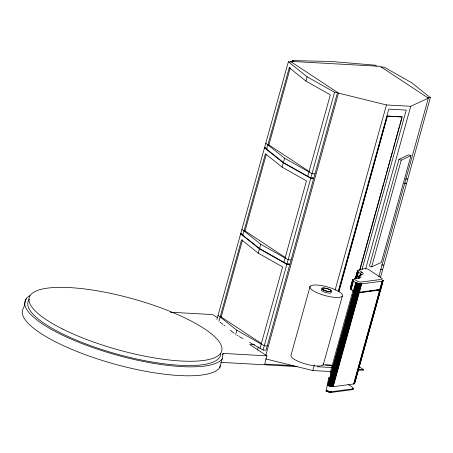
<?xml version="1.0" encoding="UTF-8"?>
<svg xmlns="http://www.w3.org/2000/svg" width="453" height="453" viewBox="0 0 453 453"><rect width="100%" height="100%" fill="white"/><g stroke="black" fill="none" stroke-linecap="round" stroke-linejoin="round"><path stroke-width="0.68" d="M355.56 291.857C354.036 291.115 349.303 289.643 350.803 287.853M353.476 279.212C350.645 281.341 359.75 284.229 361.709 283.867L382.162 281.166L383.057 280.826L383.079 280.197M26.172 298.81L23.698 307.734A102.978 27.344 15.5 0 0 104.79 361.234A102.978 27.344 15.5 0 0 219.796 367.655L220.084 365.656M219.796 367.655L222.27 358.731L223.052 353.408L266.942 355.86L264.665 364.07L293.635 365.684M353.063 388.901L352.961 389.354L352.066 389.688L331.613 392.389L329.235 392.185L326.494 391.29L326.058 391.069L328.725 377.944L330.016 377.774M348.204 384.501C348.402 385.118 355.582 387.853 352.264 388.974L331.811 391.675L328.855 391.335L326.256 390.356L326.058 391.069M358.736 278.17L359.433 275.707L358.923 276.296L359.24 277.983M216.879 319.546L240.639 233.867L241.823 233.935M312.508 177.718L313.68 178.493L289.92 264.167L286.953 264.003L259.529 248.516L240.736 233.51L264.495 147.837L266.279 147.933M288.357 61.801L264.597 147.48L283.391 162.485L310.809 177.972L313.776 178.137L337.536 92.457L334.569 92.293L307.151 76.806L288.357 61.801L291.324 61.97M218.963 321.211L241.54 239.818L258.244 253.159L282.615 266.925L260.045 348.317M242.825 235.181L265.396 153.788L282.1 167.123L306.477 180.889L283.906 262.281M266.681 149.145L289.257 67.752L290.277 67.808M261.664 343.702L221.172 316.987L242.559 239.875M285.526 257.666L245.033 230.951L266.228 154.518M309.382 171.636L268.889 144.92L290.09 68.488M292.179 61.942L292.553 60.583L331.743 61.506L375.135 65.192L376.579 66.144M222.7 354.682L223.052 353.408M235.668 334.552L236.857 330.265L218.063 315.26M258.244 253.159L259.433 248.873L240.639 233.867M259.529 248.516L260.718 244.235L241.925 229.229M282.1 167.123L283.289 162.842L264.495 147.837M283.391 162.485L284.575 158.199L265.786 143.193M307.763 176.251L330.333 94.858L305.962 81.093L307.151 76.806M257.423 350.056L258.295 346.896M288.652 263.754L289.818 264.524L266.058 350.203L263.091 350.033L286.851 264.359L259.433 248.873M286.953 264.003L310.713 178.329L283.289 162.842M310.809 177.972L334.569 92.293M265.815 355.305L338.527 93.114L290.362 61.336L380.18 66.348L428.345 98.125L378.861 276.551M310.124 286.313L291.115 354.858A16.908 4.49 15.5 0 0 306.551 364.252A16.908 4.49 15.5 0 0 323.482 363.527M265.554 358.878L312.808 370.543L314.32 365.095M335.09 290.18L386.46 104.949L410.735 106.302L428.345 98.125M338.102 291.772L388.753 109.133L406.233 110.107L362.009 269.575M338.634 291.658L387.338 116.036L402.117 116.868L360.044 269.484M338.85 291.8L387.338 116.036M323.306 364.693L342.315 296.154A16.908 4.49 15.5 0 0 320.582 285.43A16.908 4.49 15.5 0 0 315.758 292.123A16.908 4.49 15.5 0 0 342.315 296.154M350.282 288.391L352.683 279.66M350.333 288.578L352.779 279.512M350.565 287.955L352.944 279.388M350.452 288.782L352.83 280.214M350.645 288.991L353.023 280.424M350.899 289.218L353.278 280.65M351.205 289.433L353.578 280.866M355.305 278.584L357.604 270.52L358 270.282L355.911 278.04M355.475 278.278L357.604 270.52M355.571 278.482L357.587 271.047M356.132 278.267L357.961 271.675L357.491 271.03M328.527 378.663L328.725 377.944M353.13 289.948L330.112 372.949L331.188 373.436M356.415 278.499L358.238 271.908L357.961 271.675M356.913 278.068L358.561 272.134L358.238 271.908M353.442 290.911L355.82 282.344M354.427 382.819L354.637 383.504L353.935 383.929L333.198 386.681L330.237 386.335L327.644 385.356L356.154 282.547M359.829 269.342L383.617 183.578M383.991 182.214L385.882 175.407M386.256 174.048L388.147 167.236M388.521 165.877L390.412 159.071M390.786 157.706L392.677 150.9M393.057 149.541L394.942 142.735M395.322 141.37L397.207 134.564M397.587 133.205L399.472 126.398M399.852 125.034L401.737 118.227M333.266 365.956L333.64 364.591M335.531 357.791L335.905 356.426M337.791 349.625L338.17 348.266M340.056 341.46L340.435 340.101M345.905 320.373L346.285 319.008M348.17 312.208L348.55 310.849M350.435 304.042L350.809 302.683M352.7 295.877L353.074 294.518M326.494 391.29L326.692 390.577M328.08 385.577L354.116 291.692L353.68 291.472L355.916 291.975M354.218 291.33L356.59 282.763M326.987 391.5L327.185 390.786M328.567 385.792L354.608 291.902L354.116 291.692M354.705 291.545L357.083 282.978M358.374 278.272L358.969 276.126M358.334 278.606L359.065 275.968M358.453 278.663L359.223 275.832M327.519 391.703L327.717 390.99M329.099 385.99L355.141 292.106L354.608 291.902M355.237 291.749L357.615 283.182M358.872 278.352L359.235 277.032M359.942 275.39L360.622 273.08L362.004 272.225A8.647 2.293 15.5 0 1 362.111 274.626L361.483 274.711A6.336 1.682 15.5 0 0 360.662 275.662L360.911 276.019A14.604 3.879 15.5 0 1 355.52 278.346L354.744 278.374M328.08 391.885L328.278 391.171M329.665 386.177L355.701 292.287L355.141 292.106M358.176 283.363L355.798 291.93L356.375 292.094L358.753 283.527M328.657 392.049L328.855 391.335M330.237 386.335L356.273 292.451L359.235 292.791L379.682 290.09L380.582 289.75L380.684 289.303L354.648 383.187M329.235 392.185L329.433 391.471M330.815 386.471L356.851 292.587M359.331 283.663L356.953 292.23L356.29 292.077M329.795 392.292L329.994 391.579M331.381 386.579L357.417 292.695M356.658 292.168L357.513 292.338L359.892 283.771M330.333 392.366L330.531 391.652M331.913 386.658L357.955 292.768M357.513 292.338L358.051 292.411L360.429 283.844M330.826 392.411L331.024 391.698M332.411 386.698L358.448 292.814M358.051 292.411L358.55 292.457L360.922 283.884M331.268 392.417L331.466 391.703M332.853 386.703L358.889 292.819M358.55 292.457L358.991 292.462L361.364 283.895M365.599 269.065L410.735 106.302M331.613 392.389L331.811 391.675M333.198 386.681L359.235 292.791M358.991 292.462L359.331 292.434L361.709 283.867M398.985 159.331L369.388 266.07L371.63 266.896L381.375 262.372L410.979 155.634L408.736 154.807L398.985 159.331L401.233 160.158L410.979 155.634M371.63 266.896L401.233 160.158M380.565 277.185L382.632 269.722L380.26 269.592M381.166 66.999L384.138 67.169L411.556 82.65L430.35 97.655L406.59 183.335L404.218 183.199M378.459 290.922L378.838 289.563M378.657 290.866L379.031 289.507M378.81 290.792L379.189 289.433M352.066 389.688L352.264 388.974M353.646 383.98L379.682 290.09M359.331 292.434L379.784 289.733L382.162 281.166M352.349 389.637L352.547 388.923M353.935 383.929L379.971 290.039M379.784 289.733L382.445 281.115M355.367 379.421L355.933 377.377M357.632 371.256L358.198 369.212M359.897 363.091L360.463 361.052M362.162 354.925L362.728 352.887M364.427 346.76L364.993 344.722M366.692 338.601L367.258 336.556M368.952 330.435L369.518 328.391M370.843 323.629L371.783 320.231M373.108 315.469L374.048 312.066M375.367 307.304L376.313 303.901M377.632 299.139L378.578 295.735M379.897 290.973L380.463 288.935M380.747 287.915L381.296 285.939M381.658 284.626L382.207 282.644M352.61 389.563L352.808 388.85M354.195 383.85L380.231 289.965M380.073 289.682L382.706 281.041M352.813 389.467L353.012 388.753M354.399 383.753L382.893 280.86M383.159 280.379L380.775 289.263L380.327 289.609M352.961 389.354L353.283 388.351M354.546 383.64L383.181 280.543M358.991 366.562L363.583 369.591L363.385 370.305L357.757 369.993M360.271 275.186L361.573 274.694M359.693 275.611L360.005 275.526M358.295 270.198L358.623 270.135M359.569 292.117L360.928 291.936M362.966 291.67L364.325 291.489M366.364 291.217L367.728 291.041M369.087 290.86L371.126 290.588M373.164 290.322L374.529 290.141M375.888 289.96L377.927 289.694M358.204 292.298L357.021 292.236M327.644 385.356L328.589 385.339M331.924 386.199L331.324 386.171M427.383 97.491L430.35 97.655M387.553 116.178L402.332 117.004M267.87 144.864L268.889 144.92M314.965 173.85L311.998 173.686L284.575 158.199M405.401 178.918L407.779 179.048M310.713 178.329L313.68 178.493M404.116 183.556L406.488 183.691L382.728 269.365L380.95 269.263M244.014 230.894L245.033 230.951M240.736 233.51L241.925 233.578M291.109 259.886L288.136 259.716L260.718 244.235M381.545 264.948L383.918 265.084M286.851 264.359L289.818 264.524M170.322 312.219L212.717 314.586L217.383 317.666M220.152 316.93L221.172 316.987M254.62 344.767L249.722 344.495L266.942 355.86M267.247 345.916L264.28 345.752L236.857 330.265M325.469 364.892L331.098 365.209M322.87 364.875L332.015 365.39M317.31 366.737L331.998 367.553M357.932 369.274L363.583 369.591M220.577 362.332L297.259 366.613M312.808 370.543L330.837 371.551M338.527 93.114L386.46 104.949M355.701 292.287L356.273 292.451M329.524 385.741L329.88 385.86M236.891 335.237L238.108 335.928M239.326 336.613L242.984 338.68M249.688 342.462L263.091 350.033M292.553 60.583L293.997 61.534M362.004 272.225L360.01 270.911A4.977 1.319 15.5 0 1 360.061 269.325L365.18 268.652A2.186 0.578 15.5 0 1 368.606 269.535L381.483 278.034A4.23 1.121 15.5 0 1 381.443 279.376L361.041 282.072A2.435 0.646 15.5 0 1 357.224 281.087L355.033 279.643A3.975 1.053 15.5 0 1 355.52 278.346M358.561 272.134L360.492 273.408L361.494 274.671M330.673 364.993L332.44 366.16M289.257 67.752L305.962 81.093M220.045 322.072L222.74 324.223M223.816 325.084L224.892 325.945M230.283 330.248L234.054 333.261M330.922 291.947A5.187 1.376 15.5 0 1 326.018 292.61A5.187 1.376 15.5 0 1 321.67 289.473M356.386 291.721A2.435 0.646 15.5 0 1 355.656 291.5M354.999 291.234A2.435 0.646 15.5 0 1 354.722 291.092M220.804 353.414A99.903 26.529 15.5 0 1 115.17 353.589A99.903 26.529 15.5 0 1 29.405 299.184M222.27 358.731A102.978 27.344 15.5 0 1 99.977 350.005A102.978 27.344 15.5 0 1 29.796 295.633M323.765 290.05A4.609 1.223 15.5 0 0 331.007 291.149A4.609 1.223 15.5 0 0 325.078 288.221A4.609 1.223 15.5 0 0 323.765 290.05M323.408 290.079A5.187 1.376 15.5 0 0 331.556 291.319A5.187 1.376 15.5 0 0 324.886 288.023A5.187 1.376 15.5 0 0 323.408 290.079M62.554 329.003A99.903 26.529 15.5 0 0 220.322 353.708A99.903 26.529 15.5 0 0 93.499 290.203A99.903 26.529 15.5 0 0 62.554 329.003"/></g></svg>
